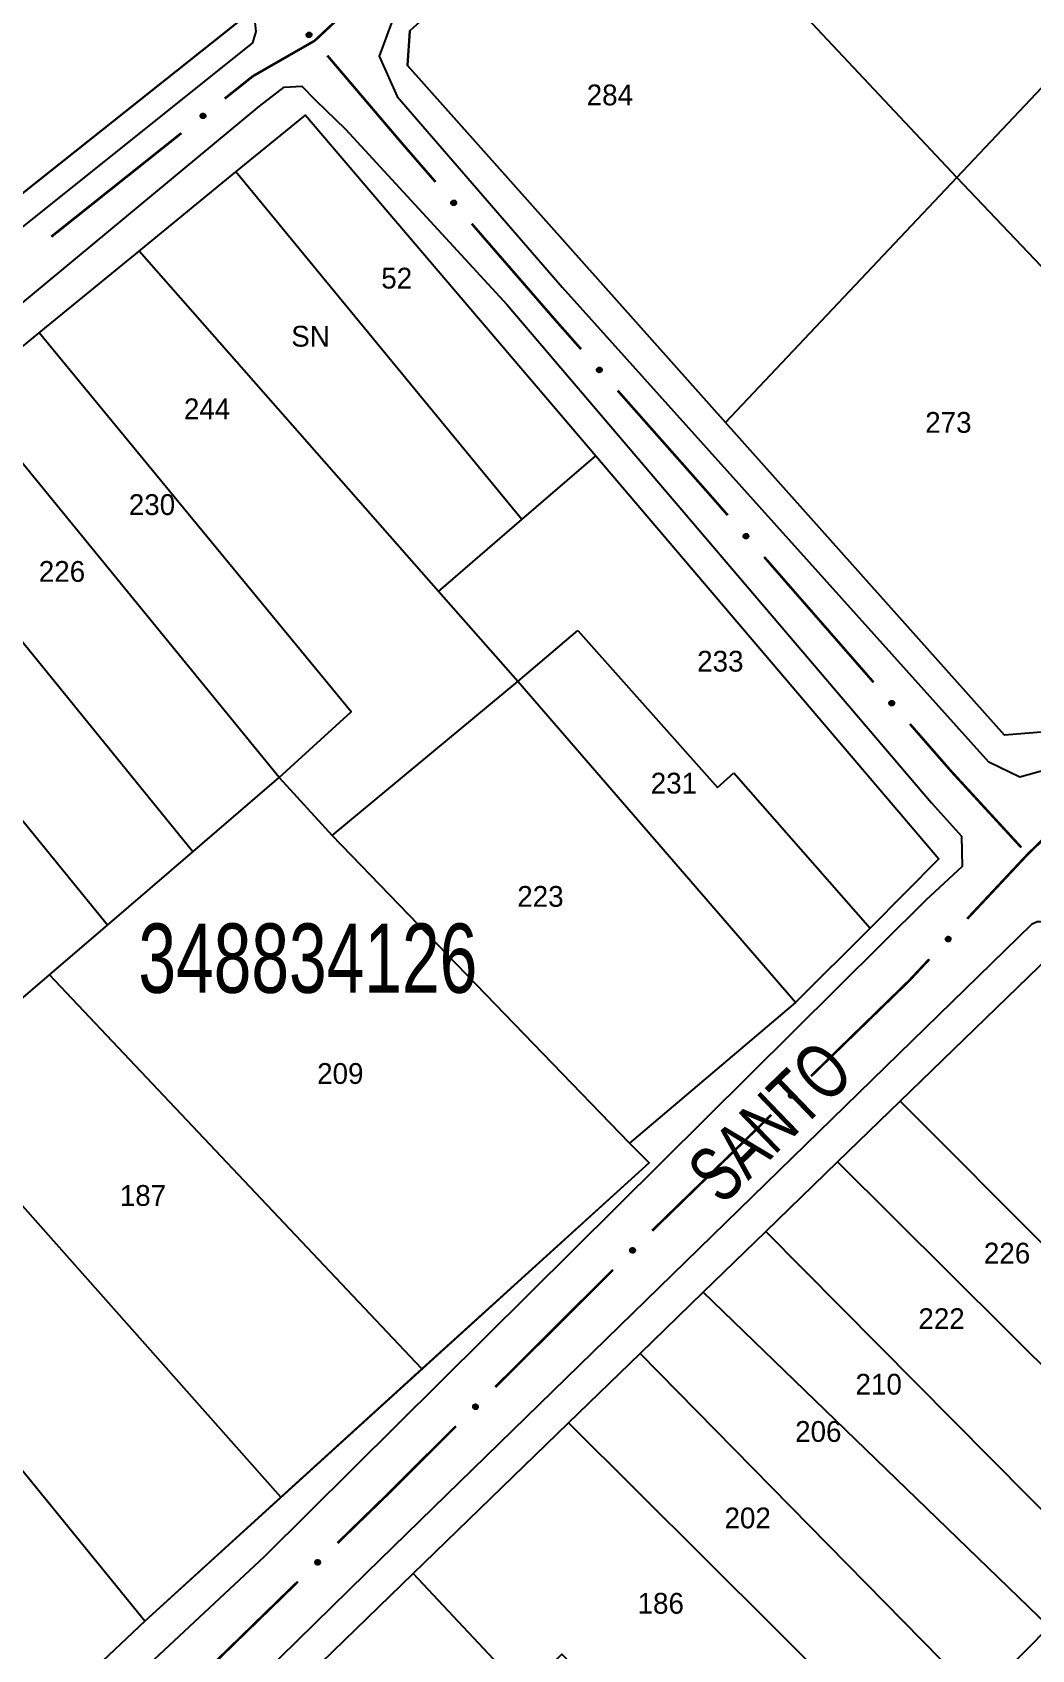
# Model space of a CAD drawing. Extents: x 199577 to 200882, y 4838726 to 4840156.
# Drawn here: x 200110.4 to 200182.5, y 4839641.4 to 4839758.1 of the extents above; entities that cross this region are included whole.
import ezdxf
from ezdxf.enums import TextEntityAlignment as Align

# ---------------------------------------------------------------- set-up
doc = ezdxf.new("R2010")
doc.units = 0
doc.header["$LTSCALE"] = 1.5
doc.header["$MEASUREMENT"] = 0
for name, color, linetype in [('CD_MALHA_LOTES', 7, 'CONTINUOUS'), ('CD_TXT_QUADRA', 2, 'CONTINUOUS'), ('RU-QUADRA', 210, 'CONTINUOUS'), ('SV-EIXO-RUA-PAV', 20, 'CONTINUOUS'), ('SV-RUA-PAVIM', 7, 'CONTINUOUS'), ('SV-TXT-RUA-PAV', 7, 'CONTINUOUS'), ('Th_NmrPorta', 1, 'CONTINUOUS')]:
    doc.layers.add(name, color=color, linetype=linetype)
doc.styles.add('ARIAL', font='ARIAL.SHX')

msp = doc.modelspace()

# ---------------------------------------------------------------- linework, layer by layer
at = {"layer": 'CD_MALHA_LOTES', "linetype": 'Continuous', "flags": 128}
for points in [[(200070.59, 4839768.97), (200101.62, 4839787.54), (200125.3, 4839758.87), (200096.21, 4839735.77)], [(200153.63, 4839772.6), (200137.64, 4839758.16), (200137.46, 4839755.65), (200160.43, 4839729.9)], [(200177.13, 4839747.57), (200153.63, 4839772.6)], [(200177.13, 4839747.57), (200183.3, 4839754.1)], [(200125.07, 4839747.98), (200130.09, 4839752.08)], [(200130.09, 4839752.08), (200151.05, 4839727.5)], [(200118.08, 4839742.26), (200125.07, 4839747.98)], [(200145.71, 4839722.9), (200125.07, 4839747.98)], [(200160.43, 4839729.9), (200177.13, 4839747.57)], [(200200.13, 4839723.41), (200177.13, 4839747.57)], [(200110.86, 4839736.36), (200118.08, 4839742.26)], [(200139.69, 4839717.7), (200118.08, 4839742.26)], [(200105.52, 4839731.99), (200110.86, 4839736.36)], [(200128.2, 4839704.28), (200133.4, 4839709.03), (200110.86, 4839736.36)], [(200128.2, 4839704.28), (200105.52, 4839731.99)], [(200200.13, 4839723.41), (200183.82, 4839707.61), (200180.56, 4839707.34), (200160.43, 4839729.9)], [(200145.71, 4839722.9), (200151.05, 4839727.5)], [(200151.05, 4839727.5), (200175.84, 4839698.42)], [(200121.96, 4839698.93), (200099.23, 4839726.85)], [(200139.69, 4839717.7), (200145.71, 4839722.9)], [(200115.8, 4839693.64), (200092.91, 4839721.69)], [(200145.42, 4839711.22), (200139.69, 4839717.7)], [(200145.42, 4839711.22), (200149.76, 4839714.9)], [(200149.76, 4839714.9), (200159.85, 4839703.56)], [(200132.03, 4839700.11), (200145.42, 4839711.22)], [(200165.49, 4839688.04), (200145.42, 4839711.22)], [(200121.96, 4839698.93), (200128.2, 4839704.28)], [(200128.2, 4839704.28), (200132.03, 4839700.11)], [(200159.85, 4839703.56), (200161.03, 4839704.62)], [(200161.03, 4839704.62), (200170.86, 4839693.42)], [(200153.5, 4839677.91), (200132.03, 4839700.11)], [(200115.8, 4839693.64), (200121.96, 4839698.93)], [(200175.84, 4839698.42), (200170.86, 4839693.42)], [(200111.62, 4839690.04), (200115.8, 4839693.64)], [(200170.86, 4839693.42), (200165.49, 4839688.04)], [(200173.03, 4839680.92), (200184.61, 4839692.15), (200195.47, 4839681.17)], [(200109.04, 4839687.83), (200111.62, 4839690.04)], [(200138.5, 4839661.61), (200111.62, 4839690.04)], [(200165.49, 4839688.04), (200153.5, 4839677.91)], [(200128.31, 4839652.36), (200102.11, 4839681.88)], [(200168.52, 4839676.55), (200173.03, 4839680.92)], [(200184.14, 4839669.83), (200173.03, 4839680.92)], [(200153.5, 4839677.91), (200154.9, 4839676.49)], [(200154.9, 4839676.49), (200138.5, 4839661.61)], [(200163.33, 4839671.52), (200168.52, 4839676.55)], [(200193.05, 4839652.2), (200168.52, 4839676.55)], [(200158.82, 4839667.15), (200163.33, 4839671.52)], [(200187.76, 4839646.9), (200163.33, 4839671.52)], [(200154.26, 4839662.73), (200158.82, 4839667.15)], [(200183.79, 4839643.01), (200158.82, 4839667.15)], [(200118.5, 4839643.42), (200102.82, 4839662.64)], [(200149.09, 4839657.72), (200154.26, 4839662.73)], [(200178.71, 4839637.85), (200154.26, 4839662.73)], [(200138.5, 4839661.61), (200128.31, 4839652.36)], [(200137.87, 4839646.84), (200149.09, 4839657.72)], [(200173.9, 4839633.04), (200149.09, 4839657.72)], [(200128.31, 4839652.36), (200118.5, 4839643.42)], [(200136.51, 4839623.2), (200126.3, 4839635.62), (200137.87, 4839646.84)], [(200164.97, 4839624.12), (200148.61, 4839641.02), (200145.87, 4839638.34), (200137.87, 4839646.84)], [(200118.5, 4839643.42), (200105.76, 4839631.4)], [(200178.71, 4839637.85), (200183.79, 4839643.01)]]:
    msp.add_lwpolyline(points, dxfattribs=at)
at = {"layer": 'RU-QUADRA', "linetype": 'Continuous', "flags": 128}
msp.add_lwpolyline([(200000, 4839718.35), (200016.29, 4839698.25), (200029.09, 4839682.46), (200041.25, 4839692.12), (200049.28, 4839698.49), (200058.94, 4839706.16), (200073.68, 4839717.88), (200084.34, 4839726.34), (200088.43, 4839729.59), (200091.94, 4839732.38), (200096.21, 4839735.77), (200125.3, 4839758.87), (200101.62, 4839787.54), (200070.59, 4839768.97), (200065.23, 4839765.76), (200057.41, 4839761.08), (200049.41, 4839756.29), (200040.39, 4839750.89), (200030.14, 4839744.76), (200019.82, 4839738.58), (200011.03, 4839733.32), (200002.78, 4839728.38), (200000, 4839726.72), (199995.43, 4839723.98)], close=True, dxfattribs=at)
for points in [[(200240.85, 4839762.5), (200231.77, 4839753.86), (200230.39, 4839755.31), (200218.94, 4839744.42), (200220.35, 4839743), (200209.64, 4839732.63), (200206.25, 4839729.34), (200200.13, 4839723.41), (200183.82, 4839707.61), (200180.56, 4839707.34), (200160.43, 4839729.9), (200137.46, 4839755.65), (200137.64, 4839758.16)], [(200105.52, 4839731.99), (200110.86, 4839736.36), (200118.08, 4839742.26), (200125.07, 4839747.98), (200130.09, 4839752.08), (200151.05, 4839727.5), (200175.84, 4839698.42), (200170.86, 4839693.42), (200165.49, 4839688.04), (200153.5, 4839677.91), (200154.9, 4839676.49), (200118.5, 4839643.41), (200105.76, 4839631.4)], [(200126.3, 4839635.62), (200137.87, 4839646.84), (200149.09, 4839657.72), (200154.26, 4839662.73), (200158.82, 4839667.15), (200163.33, 4839671.52), (200168.52, 4839676.55), (200173.03, 4839680.92), (200184.61, 4839692.15), (200195.47, 4839681.17), (200198.83, 4839677.78), (200202.19, 4839674.38), (200205.46, 4839671.07), (200208.67, 4839667.82), (200211.74, 4839664.72), (200215.08, 4839661.33), (200218.15, 4839658.23), (200221.46, 4839654.89), (200224.62, 4839651.69), (200231.16, 4839645.07), (200231.35, 4839641.84), (200224.54, 4839635.39)]]:
    msp.add_lwpolyline(points, dxfattribs=at)
at = {"layer": 'SV-EIXO-RUA-PAV', "const_width": 0.18}
for points in [[(200130.76, 4839757.45), (200133.867463, 4839760.354595)], [(200126.31, 4839754.9), (200130.11238, 4839757.078892)], [(200130.11238, 4839757.078892), (200130.76, 4839757.45)], [(200137, 4839750.12), (200131.674195, 4839756.376114)], [(200124.261676, 4839753.270258), (200125.826732, 4839754.515489)], [(200125.826732, 4839754.515489), (200126.31, 4839754.9)], [(200111.741233, 4839743.308405), (200121.131565, 4839750.779795)], [(200137.513935, 4839749.527988), (200137, 4839750.12)], [(200139.480599, 4839747.262545), (200137.513935, 4839749.527988)], [(200148.19, 4839737.23), (200142.102819, 4839744.241954)], [(200148.663563, 4839736.695034), (200148.19, 4839737.23)], [(200149.989219, 4839735.19749), (200148.663563, 4839736.695034)], [(200159.45, 4839724.51), (200152.64053, 4839732.202403)], [(200159.928026, 4839723.962738), (200159.45, 4839724.51)], [(200160.585886, 4839723.209598), (200159.928026, 4839723.962738)], [(200171.111636, 4839711.159345), (200163.217323, 4839720.197034)], [(200176.78, 4839704.67), (200173.743073, 4839708.146782)], [(200177.039848, 4839704.387784), (200176.78, 4839704.67)], [(200181.781313, 4839699.238171), (200177.039848, 4839704.387784)], [(200182.24, 4839698.74), (200186.268579, 4839702.660574)], [(200177.875214, 4839694.088663), (200181.980942, 4839698.463934)], [(200181.980942, 4839698.463934), (200182.24, 4839698.74)], [(200173.71, 4839689.65), (200175.138062, 4839691.171815)], [(200166.602817, 4839682.739365), (200173.055375, 4839689.013478)], [(200173.055375, 4839689.013478), (200173.71, 4839689.65)], [(200155.63, 4839672.07), (200163.735013, 4839679.95087)], [(200155.137198, 4839671.579697), (200155.63, 4839672.07)], [(200143.794768, 4839660.294784), (200152.301591, 4839668.758469)], [(200135.91, 4839652.45), (200140.95916, 4839657.473556)], [(200132.412071, 4839649.050821), (200135.2807, 4839651.838466)], [(200135.2807, 4839651.838466), (200135.91, 4839652.45)], [(200120.937555, 4839637.90024), (200129.543442, 4839646.263176)]]:
    msp.add_lwpolyline(points, dxfattribs=at)
at = {"layer": 'SV-EIXO-RUA-PAV'}
for points in [[(200130.372629, 4839757.696947), (200130.323723, 4839757.697434), (200130.28179, 4839757.707852), (200130.249317, 4839757.726608), (200130.224943, 4839757.750665), (200130.20278, 4839757.778084), (200130.186533, 4839757.810659), (200130.17651, 4839757.850807), (200130.176654, 4839757.89987), (200130.19015, 4839757.942125), (200130.206835, 4839757.974945), (200130.230456, 4839758.001805), (200130.257453, 4839758.022889), (200130.291848, 4839758.038646), (200130.332634, 4839758.048406), (200130.381965, 4839758.047068), (200130.423004, 4839758.036572), (200130.453938, 4839758.017606), (200130.48079, 4839757.993687), (200130.503082, 4839757.965423), (200130.518846, 4839757.933355), (200130.528599, 4839757.892273), (200130.526633, 4839757.8436), (200130.516631, 4839757.802549), (200130.498104, 4839757.771358), (200130.473961, 4839757.745451), (200130.44673, 4839757.722887), (200130.414665, 4839757.705192), (200130.372629, 4839757.696947)], [(200122.515649, 4839752.021709), (200122.52049, 4839752.070378), (200122.534603, 4839752.111216), (200122.556177, 4839752.141889), (200122.582309, 4839752.164022), (200122.611594, 4839752.183655), (200122.645487, 4839752.196935), (200122.686368, 4839752.203342), (200122.735223, 4839752.198828), (200122.776108, 4839752.181622), (200122.807311, 4839752.162079), (200122.83196, 4839752.136159), (200122.850555, 4839752.107391), (200122.863185, 4839752.071729), (200122.869274, 4839752.030236), (200122.863546, 4839751.98122), (200122.849436, 4839751.941279), (200122.827789, 4839751.912158), (200122.801574, 4839751.887543), (200122.771436, 4839751.867858), (200122.738091, 4839751.855014), (200122.696303, 4839751.848959), (200122.648, 4839751.855253), (200122.608002, 4839751.868872), (200122.578585, 4839751.890104), (200122.554933, 4839751.916459), (200122.534884, 4839751.945592), (200122.520116, 4839751.979106), (200122.515649, 4839752.021709)], [(200140.802772, 4839745.571586), (200140.753941, 4839745.574338), (200140.712537, 4839745.58669), (200140.680968, 4839745.60693), (200140.657735, 4839745.632091), (200140.636866, 4839745.660508), (200140.622147, 4839745.693801), (200140.613996, 4839745.734371), (200140.616413, 4839745.783374), (200140.631853, 4839745.824958), (200140.650041, 4839745.856969), (200140.674882, 4839745.882705), (200140.702828, 4839745.902516), (200140.737916, 4839745.916662), (200140.77911, 4839745.924521), (200140.828326, 4839745.920898), (200140.868835, 4839745.908511), (200140.898856, 4839745.888131), (200140.924571, 4839745.862994), (200140.945529, 4839745.833726), (200140.959789, 4839745.800962), (200140.967628, 4839745.759472), (200140.963408, 4839745.710943), (200140.951515, 4839745.670399), (200140.931562, 4839745.6401), (200140.906244, 4839745.615341), (200140.877996, 4839745.594063), (200140.845146, 4839745.577873), (200140.802772, 4839745.571586)], [(200151.327685, 4839733.519398), (200151.278829, 4839733.521678), (200151.237307, 4839733.533628), (200151.205544, 4839733.553563), (200151.182069, 4839733.578498), (200151.160926, 4839733.606712), (200151.145886, 4839733.63986), (200151.137342, 4839733.680349), (200151.139286, 4839733.729374), (200151.154323, 4839733.771105), (200151.172201, 4839733.803291), (200151.196792, 4839733.829266), (200151.224544, 4839733.849346), (200151.259494, 4839733.863831), (200151.30061, 4839733.872088), (200151.349859, 4839733.868941), (200151.390486, 4839733.856946), (200151.420702, 4839733.836858), (200151.44666, 4839733.81197), (200151.467899, 4839733.782907), (200151.482476, 4839733.750283), (200151.490715, 4839733.70887), (200151.486965, 4839733.660303), (200151.475464, 4839733.619646), (200151.455805, 4839733.589155), (200151.430728, 4839733.564152), (200151.402688, 4839733.542602), (200151.369995, 4839733.526095), (200151.327685, 4839733.519398)], [(200161.91322, 4839721.522687), (200161.864381, 4839721.52529), (200161.822939, 4839721.537515), (200161.791308, 4839721.557659), (200161.767999, 4839721.582748), (200161.747043, 4839721.611102), (200161.732222, 4839721.644349), (200161.723947, 4839721.684894), (200161.726214, 4839721.733905), (200161.741527, 4839721.775535), (200161.759618, 4839721.807602), (200161.78438, 4839721.833414), (200161.812265, 4839721.85331), (200161.84731, 4839721.867563), (200161.888479, 4839721.875548), (200161.937706, 4839721.872075), (200161.978253, 4839721.859812), (200162.008336, 4839721.839524), (200162.034128, 4839721.814466), (200162.055175, 4839721.785263), (200162.069535, 4839721.752542), (200162.077501, 4839721.711076), (200162.073429, 4839721.662535), (200162.06166, 4839721.621954), (200162.041799, 4839721.591595), (200162.016557, 4839721.566758), (200161.988375, 4839721.545394), (200161.955574, 4839721.529104), (200161.91322, 4839721.522687)], [(200172.43897, 4839709.472434), (200172.390131, 4839709.475038), (200172.348688, 4839709.487262), (200172.317058, 4839709.507407), (200172.293749, 4839709.532496), (200172.272793, 4839709.560849), (200172.257972, 4839709.594097), (200172.249697, 4839709.634641), (200172.251964, 4839709.683652), (200172.267277, 4839709.725283), (200172.285368, 4839709.757349), (200172.31013, 4839709.783161), (200172.338015, 4839709.803057), (200172.373059, 4839709.81731), (200172.414229, 4839709.825295), (200172.463456, 4839709.821822), (200172.504003, 4839709.809559), (200172.534086, 4839709.789271), (200172.559878, 4839709.764213), (200172.580925, 4839709.73501), (200172.595285, 4839709.70229), (200172.603251, 4839709.660823), (200172.599179, 4839709.612282), (200172.58741, 4839709.571702), (200172.567549, 4839709.541342), (200172.542307, 4839709.516505), (200172.514125, 4839709.495141), (200172.481324, 4839709.478851), (200172.43897, 4839709.472434)], [(200176.328047, 4839692.600792), (200176.325801, 4839692.649649), (200176.333861, 4839692.692098), (200176.350774, 4839692.725568), (200176.373432, 4839692.751248), (200176.39957, 4839692.774908), (200176.431187, 4839692.792949), (200176.470712, 4839692.805199), (200176.519707, 4839692.807796), (200176.562649, 4839692.796681), (200176.59635, 4839692.781856), (200176.624487, 4839692.759772), (200176.647047, 4839692.733994), (200176.6647, 4839692.700533), (200176.676724, 4839692.660356), (200176.678143, 4839692.611028), (200176.669955, 4839692.569466), (200176.652746, 4839692.537522), (200176.630365, 4839692.509375), (200176.60339, 4839692.485539), (200176.572253, 4839692.468009), (200176.531779, 4839692.455976), (200176.483073, 4839692.455221), (200176.441527, 4839692.462913), (200176.40935, 4839692.479669), (200176.382135, 4839692.502327), (200176.358085, 4839692.528256), (200176.338627, 4839692.559282), (200176.328047, 4839692.600792)], [(200164.989163, 4839681.323877), (200164.989156, 4839681.372785), (200164.999151, 4839681.414821), (200165.017578, 4839681.447482), (200165.041388, 4839681.472097), (200165.068582, 4839681.494537), (200165.100991, 4839681.511111), (200165.141036, 4839681.521539), (200165.190098, 4839681.521891), (200165.232487, 4839681.508822), (200165.265473, 4839681.492469), (200165.29257, 4839681.46912), (200165.313926, 4839681.442337), (200165.330029, 4839681.408103), (200165.340201, 4839681.367418), (200165.339361, 4839681.318076), (200165.329279, 4839681.276932), (200165.310626, 4839681.245809), (200165.28698, 4839681.218716), (200165.258942, 4839681.19614), (200165.227035, 4839681.180054), (200165.186053, 4839681.169887), (200165.137364, 4839681.171361), (200165.096213, 4839681.180948), (200165.064836, 4839681.199159), (200165.038688, 4839681.223039), (200165.01585, 4839681.250041), (200164.997832, 4839681.281926), (200164.989163, 4839681.323877)], [(200153.539898, 4839670.145781), (200153.53933, 4839670.194686), (200153.548841, 4839670.236833), (200153.566893, 4839670.269703), (200153.590418, 4839670.29459), (200153.617353, 4839670.31734), (200153.649569, 4839670.334286), (200153.689492, 4839670.345173), (200153.738547, 4839670.346087), (200153.781083, 4839670.333506), (200153.814255, 4839670.317533), (200153.841618, 4839670.294496), (200153.86328, 4839670.26796), (200153.879775, 4839670.233913), (200153.890413, 4839670.193348), (200153.890139, 4839670.143999), (200153.880531, 4839670.102743), (200153.862236, 4839670.071408), (200153.838902, 4839670.044045), (200153.811126, 4839670.021149), (200153.779405, 4839670.004697), (200153.738543, 4839669.99406), (200153.689839, 4839669.994976), (200153.648581, 4839670.00409), (200153.616998, 4839670.021939), (200153.590577, 4839670.045518), (200153.56743, 4839670.072256), (200153.549048, 4839670.103932), (200153.539898, 4839670.145781)], [(200142.197468, 4839658.860867), (200142.196899, 4839658.909772), (200142.206411, 4839658.95192), (200142.224462, 4839658.98479), (200142.247987, 4839659.009677), (200142.274922, 4839659.032427), (200142.307139, 4839659.049372), (200142.347061, 4839659.060259), (200142.396116, 4839659.061174), (200142.438652, 4839659.048593), (200142.471824, 4839659.03262), (200142.499187, 4839659.009583), (200142.520849, 4839658.983047), (200142.537345, 4839658.949), (200142.547982, 4839658.908434), (200142.547708, 4839658.859086), (200142.5381, 4839658.817829), (200142.519805, 4839658.786494), (200142.496472, 4839658.759132), (200142.468695, 4839658.736236), (200142.436975, 4839658.719784), (200142.396112, 4839658.709147), (200142.347409, 4839658.710063), (200142.306151, 4839658.719176), (200142.274567, 4839658.737026), (200142.248146, 4839658.760605), (200142.225, 4839658.787343), (200142.206617, 4839658.819018), (200142.197468, 4839658.860867)], [(200130.797999, 4839647.635811), (200130.798006, 4839647.684719), (200130.808013, 4839647.726752), (200130.82645, 4839647.759407), (200130.850267, 4839647.784016), (200130.877468, 4839647.806447), (200130.909882, 4839647.823012), (200130.94993, 4839647.833428), (200130.998992, 4839647.833765), (200131.041377, 4839647.820683), (200131.074359, 4839647.804321), (200131.101449, 4839647.780964), (200131.122797, 4839647.754174), (200131.13889, 4839647.719936), (200131.149049, 4839647.679248), (200131.148194, 4839647.629906), (200131.138101, 4839647.588765), (200131.119438, 4839647.557648), (200131.095784, 4839647.530562), (200131.06774, 4839647.507994), (200131.035828, 4839647.491917), (200130.994843, 4839647.481762), (200130.946154, 4839647.483251), (200130.905006, 4839647.49285), (200130.873635, 4839647.51107), (200130.847493, 4839647.534958), (200130.824663, 4839647.561967), (200130.806655, 4839647.593857), (200130.797999, 4839647.635811)]]:
    msp.add_lwpolyline(points, close=True, dxfattribs=at)
for points in [[(200130.372629, 4839757.696947), (200130.17651, 4839757.850807)], [(200130.414665, 4839757.705192), (200130.176654, 4839757.89987)], [(200130.394369, 4839757.702919), (200130.180375, 4839757.874085)], [(200130.427537, 4839757.717561), (200130.186245, 4839757.917375)], [(200130.323723, 4839757.697434), (200130.186533, 4839757.810659)], [(200130.346, 4839757.698295), (200130.186928, 4839757.82567)], [(200130.44673, 4839757.722887), (200130.19015, 4839757.942125)], [(200130.45694, 4839757.736155), (200130.200633, 4839757.953703)], [(200130.299793, 4839757.70327), (200130.201478, 4839757.788643)], [(200130.28179, 4839757.707852), (200130.20278, 4839757.778084)], [(200130.473961, 4839757.745451), (200130.206835, 4839757.974945)], [(200130.484553, 4839757.760583), (200130.22175, 4839757.988904)], [(200130.498104, 4839757.771358), (200130.230456, 4839758.001805)], [(200130.505531, 4839757.789996), (200130.2464, 4839758.010508)], [(200130.516631, 4839757.802549), (200130.257453, 4839758.022889)], [(200130.52086, 4839757.825337), (200130.278673, 4839758.028067)], [(200130.526633, 4839757.8436), (200130.291848, 4839758.038646)], [(200130.523859, 4839757.869661), (200130.314711, 4839758.041675)], [(200130.528599, 4839757.892273), (200130.332634, 4839758.048406)], [(200130.518201, 4839757.915159), (200130.362987, 4839758.042441)], [(200130.518846, 4839757.933355), (200130.381965, 4839758.047068)], [(200130.50751, 4839757.952093), (200130.407265, 4839758.037513)], [(200130.503082, 4839757.965423), (200130.423004, 4839758.036572)], [(200122.515649, 4839752.021709), (200122.686368, 4839752.203342)], [(200122.519363, 4839752.048112), (200122.660403, 4839752.195204)], [(200122.51966, 4839751.999524), (200122.709209, 4839752.197419)], [(200122.520116, 4839751.979106), (200122.735223, 4839752.198828)], [(200122.52049, 4839752.070378), (200122.645487, 4839752.196935)], [(200122.528435, 4839752.093692), (200122.622227, 4839752.184012)], [(200122.531289, 4839751.965183), (200122.751804, 4839752.187716)], [(200122.534603, 4839752.111216), (200122.611594, 4839752.183655)], [(200122.534884, 4839751.945592), (200122.776108, 4839752.181622)], [(200122.54719, 4839751.934241), (200122.786706, 4839752.170149)], [(200122.554933, 4839751.916459), (200122.807311, 4839752.162079)], [(200122.569061, 4839751.904561), (200122.819886, 4839752.14598)], [(200122.578585, 4839751.890104), (200122.83196, 4839752.136159)], [(200122.596488, 4839751.881047), (200122.839208, 4839752.119503)], [(200122.608002, 4839751.868872), (200122.850555, 4839752.107391)], [(200122.630323, 4839751.86263), (200122.853823, 4839752.085794)], [(200122.648, 4839751.855253), (200122.863185, 4839752.071729)], [(200122.674204, 4839751.855694), (200122.864166, 4839752.048687)], [(200122.696303, 4839751.848959), (200122.869274, 4839752.030236)], [(200122.720025, 4839751.857277), (200122.860628, 4839752.000535)], [(200122.738091, 4839751.855014), (200122.863546, 4839751.98122)], [(200122.757764, 4839751.864635), (200122.851775, 4839751.956872)], [(200122.771436, 4839751.867858), (200122.849436, 4839751.941279)], [(200140.802772, 4839745.571586), (200140.613996, 4839745.734371)], [(200140.845146, 4839745.577873), (200140.616413, 4839745.783374)], [(200140.824766, 4839745.576543), (200140.618935, 4839745.757444)], [(200140.753941, 4839745.574338), (200140.622147, 4839745.693801)], [(200140.776235, 4839745.574166), (200140.623238, 4839745.708777)], [(200140.858577, 4839745.589633), (200140.626805, 4839745.800415)], [(200140.877996, 4839745.594063), (200140.631853, 4839745.824958)], [(200140.730308, 4839745.581277), (200140.636055, 4839745.671116)], [(200140.712537, 4839745.58669), (200140.636866, 4839745.660508)], [(200140.88881, 4839745.606844), (200140.642862, 4839745.836038)], [(200140.906244, 4839745.615341), (200140.650041, 4839745.856969)], [(200140.917526, 4839745.629965), (200140.665588, 4839745.870222)], [(200140.931562, 4839745.6401), (200140.674882, 4839745.882705)], [(200140.939844, 4839745.658375), (200140.691212, 4839745.89066)], [(200140.951515, 4839745.670399), (200140.702828, 4839745.902516)], [(200140.956795, 4839745.692967), (200140.724265, 4839745.906705)], [(200140.963408, 4839745.710943), (200140.737916, 4839745.916662)], [(200140.961845, 4839745.737104), (200140.760895, 4839745.918628)], [(200140.967628, 4839745.759472), (200140.77911, 4839745.924521)], [(200140.958302, 4839745.782816), (200140.809155, 4839745.917155)], [(200140.959789, 4839745.800962), (200140.828326, 4839745.920898)], [(200140.949334, 4839745.820205), (200140.853156, 4839745.91018)], [(200140.945529, 4839745.833726), (200140.868835, 4839745.908511)], [(200151.327685, 4839733.519398), (200151.137342, 4839733.680349)], [(200151.369995, 4839733.526095), (200151.139286, 4839733.729374)], [(200151.349629, 4839733.524568), (200151.142059, 4839733.70347)], [(200151.278829, 4839733.521678), (200151.145886, 4839733.63986)], [(200151.301123, 4839733.521722), (200151.146831, 4839733.654847)], [(200151.383312, 4839733.537984), (200151.149513, 4839733.746515)], [(200151.402688, 4839733.542602), (200151.154323, 4839733.771105)], [(200151.25513, 4839733.528388), (200151.160013, 4839733.617311)], [(200151.237307, 4839733.533628), (200151.160926, 4839733.606712)], [(200151.413377, 4839733.555486), (200151.165224, 4839733.782291)], [(200151.430728, 4839733.564152), (200151.172201, 4839733.803291)], [(200151.441868, 4839733.578885), (200151.187618, 4839733.816694)], [(200151.455805, 4839733.589155), (200151.196792, 4839733.829266)], [(200151.46391, 4839733.607509), (200151.213044, 4839733.837379)], [(200151.475464, 4839733.619646), (200151.224544, 4839733.849346)], [(200151.480526, 4839733.642263), (200151.24594, 4839733.853742)], [(200151.486965, 4839733.660303), (200151.259494, 4839733.863831)], [(200151.48515, 4839733.686448), (200151.282453, 4839733.866019)], [(200151.490715, 4839733.70887), (200151.30061, 4839733.872088)], [(200151.481164, 4839733.732123), (200151.330724, 4839733.865013)], [(200151.482476, 4839733.750283), (200151.349859, 4839733.868941)], [(200151.471835, 4839733.769423), (200151.374791, 4839733.858464)], [(200151.467899, 4839733.782907), (200151.390486, 4839733.856946)], [(200161.91322, 4839721.522687), (200161.723947, 4839721.684894)], [(200161.955574, 4839721.529104), (200161.726214, 4839721.733905)], [(200161.935198, 4839721.527712), (200161.728816, 4839721.707983)], [(200161.864381, 4839721.52529), (200161.732222, 4839721.644349)], [(200161.886675, 4839721.525186), (200161.733267, 4839721.659329)], [(200161.968969, 4839721.540904), (200161.736555, 4839721.750978)], [(200161.988375, 4839721.545394), (200161.741527, 4839721.775535)], [(200161.840727, 4839721.532157), (200161.746199, 4839721.621707)], [(200161.822939, 4839721.537515), (200161.747043, 4839721.611102)], [(200161.999149, 4839721.558207), (200161.752502, 4839721.786649)], [(200162.016557, 4839721.566758), (200161.759618, 4839721.807602)], [(200162.027794, 4839721.581417), (200161.775124, 4839721.820903)], [(200162.041799, 4839721.591595), (200161.78438, 4839721.833414)], [(200162.050026, 4839721.609894), (200161.800685, 4839721.841419)], [(200162.06166, 4839721.621954), (200161.812265, 4839721.85331)], [(200162.066871, 4839721.644538), (200161.833689, 4839721.857565)], [(200162.073429, 4839721.662535), (200161.84731, 4839721.867563)], [(200162.071787, 4839721.688691), (200161.870283, 4839721.869599)], [(200162.077501, 4839721.711076), (200161.888479, 4839721.875548)], [(200162.068103, 4839721.734391), (200161.918546, 4839721.868274)], [(200162.069535, 4839721.752542), (200161.937706, 4839721.872075)], [(200162.059021, 4839721.771753), (200161.962569, 4839721.861433)], [(200162.055175, 4839721.785263), (200161.978253, 4839721.859812)], [(200172.575776, 4839709.559642), (200172.326435, 4839709.791166)], [(200172.58741, 4839709.571702), (200172.338015, 4839709.803057)], [(200172.592621, 4839709.594285), (200172.359439, 4839709.807312)], [(200172.599179, 4839709.612282), (200172.373059, 4839709.81731)], [(200172.597537, 4839709.638438), (200172.396032, 4839709.819347)], [(200172.603251, 4839709.660823), (200172.414229, 4839709.825295)], [(200172.593853, 4839709.684139), (200172.444296, 4839709.818022)], [(200172.595285, 4839709.70229), (200172.463456, 4839709.821822)], [(200172.584771, 4839709.7215), (200172.488319, 4839709.811181)], [(200172.580925, 4839709.73501), (200172.504003, 4839709.809559)], [(200172.43897, 4839709.472434), (200172.249697, 4839709.634641)], [(200172.481324, 4839709.478851), (200172.251964, 4839709.683652)], [(200172.460948, 4839709.477459), (200172.254566, 4839709.65773)], [(200172.390131, 4839709.475038), (200172.257972, 4839709.594097)], [(200172.412425, 4839709.474933), (200172.259017, 4839709.609076)], [(200172.494719, 4839709.490651), (200172.262304, 4839709.700725)], [(200172.514125, 4839709.495141), (200172.267277, 4839709.725283)], [(200172.366476, 4839709.481904), (200172.271949, 4839709.571455)], [(200172.348688, 4839709.487262), (200172.272793, 4839709.560849)], [(200172.524899, 4839709.507955), (200172.278252, 4839709.736396)], [(200172.542307, 4839709.516505), (200172.285368, 4839709.757349)], [(200172.553544, 4839709.531164), (200172.300873, 4839709.77065)], [(200172.567549, 4839709.541342), (200172.31013, 4839709.783161)], [(200176.325801, 4839692.649649), (200176.431187, 4839692.792949)], [(200176.327905, 4839692.627455), (200176.446196, 4839692.793393)], [(200176.328047, 4839692.600792), (200176.470712, 4839692.805199)], [(200176.330291, 4839692.673867), (200176.41004, 4839692.776798)], [(200176.333861, 4839692.692098), (200176.39957, 4839692.774908)], [(200176.335224, 4839692.57942), (200176.49417, 4839692.802641)], [(200176.338627, 4839692.559282), (200176.519707, 4839692.807796)], [(200176.351696, 4839692.547121), (200176.53772, 4839692.799198)], [(200176.358085, 4839692.528256), (200176.562649, 4839692.796681)], [(200176.371903, 4839692.518803), (200176.574795, 4839692.786861)], [(200176.382135, 4839692.502327), (200176.59635, 4839692.781856)], [(200176.397835, 4839692.492597), (200176.611121, 4839692.767743)], [(200176.40935, 4839692.479669), (200176.624487, 4839692.759772)], [(200176.428374, 4839692.473296), (200176.634068, 4839692.744339)], [(200176.441527, 4839692.462913), (200176.647047, 4839692.733994)], [(200176.464516, 4839692.459964), (200176.653402, 4839692.713097)], [(200176.483073, 4839692.455221), (200176.6647, 4839692.700533)], [(200176.508938, 4839692.459445), (200176.669002, 4839692.677875)], [(200176.531779, 4839692.455976), (200176.676724, 4839692.660356)], [(200176.55405, 4839692.467636), (200176.672463, 4839692.629717)], [(200176.572253, 4839692.468009), (200176.678143, 4839692.611028)], [(200176.590328, 4839692.480374), (200176.670016, 4839692.585233)], [(200176.60339, 4839692.485539), (200176.669955, 4839692.569466)], [(200164.989156, 4839681.372785), (200165.100991, 4839681.511111)], [(200164.989163, 4839681.323877), (200165.141036, 4839681.521539)], [(200164.990242, 4839681.350518), (200165.116005, 4839681.510867)], [(200164.99475, 4839681.396773), (200165.079127, 4839681.495945)], [(200164.995354, 4839681.302198), (200165.164352, 4839681.517909)], [(200164.997832, 4839681.281926), (200165.190098, 4839681.521891)], [(200164.999151, 4839681.414821), (200165.068582, 4839681.494537)], [(200165.010331, 4839681.26918), (200165.207698, 4839681.512477)], [(200165.01585, 4839681.250041), (200165.232487, 4839681.508822)], [(200165.02922, 4839681.239966), (200165.24417, 4839681.498456)], [(200165.038688, 4839681.223039), (200165.265473, 4839681.492469)], [(200165.053925, 4839681.212601), (200165.279583, 4839681.477695)], [(200165.064836, 4839681.199159), (200165.29257, 4839681.46912)], [(200165.083549, 4839681.191921), (200165.301434, 4839681.453265)], [(200165.096213, 4839681.180948), (200165.313926, 4839681.442337)], [(200165.119043, 4839681.176949), (200165.319318, 4839681.42117)], [(200165.137364, 4839681.171361), (200165.330029, 4839681.408103)], [(200165.163395, 4839681.174398), (200165.333289, 4839681.385271)], [(200165.186053, 4839681.169887), (200165.340201, 4839681.367418)], [(200165.208834, 4839681.180515), (200165.334543, 4839681.337006)], [(200165.227035, 4839681.180054), (200165.339361, 4839681.318076)], [(200165.245657, 4839681.191578), (200165.330061, 4839681.29268)], [(200165.258942, 4839681.19614), (200165.329279, 4839681.276932)], [(200153.53933, 4839670.194686), (200153.649569, 4839670.334286)], [(200153.539898, 4839670.145781), (200153.689492, 4839670.345173)], [(200153.540671, 4839670.172432), (200153.664585, 4839670.334215)], [(200153.544648, 4839670.218735), (200153.627881, 4839670.31887)], [(200153.546338, 4839670.124174), (200153.712848, 4839670.341811)], [(200153.548841, 4839670.236833), (200153.617353, 4839670.31734)], [(200153.549048, 4839670.103932), (200153.738547, 4839670.346087)], [(200153.561692, 4839670.09133), (200153.756254, 4839670.336876)], [(200153.56743, 4839670.072256), (200153.781083, 4839670.333506)], [(200153.580916, 4839670.062335), (200153.792885, 4839670.323275)], [(200153.590577, 4839670.045518), (200153.814255, 4839670.317533)], [(200153.605933, 4839670.035255), (200153.828533, 4839670.302922)], [(200153.616998, 4839670.021939), (200153.841618, 4839670.294496)], [(200153.635792, 4839670.014917), (200153.850663, 4839670.278744)], [(200153.648581, 4839670.00409), (200153.86328, 4839670.26796)], [(200153.671455, 4839670.000353), (200153.868915, 4839670.246857)], [(200153.689839, 4839669.994976), (200153.879775, 4839670.233913)], [(200153.715834, 4839669.998311), (200153.883297, 4839670.211121)], [(200153.738543, 4839669.99406), (200153.890413, 4839670.193348)], [(200153.7612, 4839670.00495), (200153.885104, 4839670.162873)], [(200153.779405, 4839670.004697), (200153.890139, 4839670.143999)], [(200153.797894, 4839670.016435), (200153.881132, 4839670.118499)], [(200153.811126, 4839670.021149), (200153.880531, 4839670.102743)], [(200142.196899, 4839658.909772), (200142.307139, 4839659.049372)], [(200142.197468, 4839658.860867), (200142.347061, 4839659.060259)], [(200142.19824, 4839658.887519), (200142.322155, 4839659.049301)], [(200142.202218, 4839658.933822), (200142.285451, 4839659.033957)], [(200142.203907, 4839658.839261), (200142.370417, 4839659.056898)], [(200142.206411, 4839658.95192), (200142.274922, 4839659.032427)], [(200142.206617, 4839658.819018), (200142.396116, 4839659.061174)], [(200142.219261, 4839658.806417), (200142.413824, 4839659.051963)], [(200142.225, 4839658.787343), (200142.438652, 4839659.048593)], [(200142.238485, 4839658.777422), (200142.450454, 4839659.038362)], [(200142.248146, 4839658.760605), (200142.471824, 4839659.03262)], [(200142.263503, 4839658.750342), (200142.486102, 4839659.018009)], [(200142.274567, 4839658.737026), (200142.499187, 4839659.009583)], [(200142.293362, 4839658.730004), (200142.508233, 4839658.993831)], [(200142.306151, 4839658.719176), (200142.520849, 4839658.983047)], [(200142.329025, 4839658.71544), (200142.526484, 4839658.961944)], [(200142.347409, 4839658.710063), (200142.537345, 4839658.949)], [(200142.373403, 4839658.713398), (200142.540866, 4839658.926207)], [(200142.396112, 4839658.709147), (200142.547982, 4839658.908434)], [(200142.418769, 4839658.720036), (200142.542673, 4839658.877959)], [(200142.436975, 4839658.719784), (200142.547708, 4839658.859086)], [(200142.455463, 4839658.731521), (200142.538701, 4839658.833586)], [(200142.468695, 4839658.736236), (200142.5381, 4839658.817829)], [(200130.797999, 4839647.635811), (200130.94993, 4839647.833428)], [(200130.798006, 4839647.684719), (200130.909882, 4839647.823012)], [(200130.799085, 4839647.662451), (200130.924896, 4839647.822764)], [(200130.803607, 4839647.708705), (200130.888014, 4839647.807852)], [(200130.804183, 4839647.61413), (200130.973244, 4839647.829791)], [(200130.806655, 4839647.593857), (200130.998992, 4839647.833765)], [(200130.808013, 4839647.726752), (200130.877468, 4839647.806447)], [(200130.81915, 4839647.581107), (200131.01659, 4839647.824346)], [(200130.824663, 4839647.561967), (200131.041377, 4839647.820683)], [(200130.838031, 4839647.551888), (200131.053057, 4839647.810314)], [(200130.847493, 4839647.534958), (200131.074359, 4839647.804321)], [(200130.862728, 4839647.524516), (200131.088464, 4839647.789543)], [(200130.873635, 4839647.51107), (200131.101449, 4839647.780964)], [(200130.892345, 4839647.503827), (200131.110308, 4839647.765106)], [(200130.905006, 4839647.49285), (200131.122797, 4839647.754174)], [(200130.927834, 4839647.488845), (200131.128182, 4839647.733006)], [(200130.946154, 4839647.483251), (200131.13889, 4839647.719936)], [(200130.972186, 4839647.48628), (200131.142143, 4839647.697103)], [(200130.994843, 4839647.481762), (200131.149049, 4839647.679248)], [(200131.017627, 4839647.492384), (200131.143382, 4839647.648837)], [(200131.035828, 4839647.491917), (200131.148194, 4839647.629906)], [(200131.054453, 4839647.503436), (200131.138887, 4839647.604513)], [(200131.06774, 4839647.507994), (200131.138101, 4839647.588765)]]:
    msp.add_lwpolyline(points, dxfattribs=at)
at = {"layer": 'SV-RUA-PAVIM', "linetype": 'Continuous'}
for points in [[(200148.63, 4839739.66, 8.8), (200179.41, 4839705.42, 9.58), (200179.43, 4839705.41, 9.58), (200181.67, 4839704.33, 9.58), (200183.75, 4839704.92, 9.59), (200214.5, 4839733.34, 10.8), (200233.49, 4839751.66, 10.35), (200268.07, 4839785.7, 9.54), (200268.86, 4839787.02, 9.54), (200268.43, 4839789.25, 9.54), (200247.13, 4839824.9, 7.41), (200239.92, 4839836.95, 7.41), (200232.82, 4839838.77, 7.41), (200226.66, 4839834.32, 7.41), (200206.18, 4839819, 7.39), (200165.55, 4839786.03, 7.39), (200144.72, 4839767.72, 7.55), (200136.55, 4839759.39, 7.54), (200135.42, 4839756.33, 7.54), (200136.71, 4839753.43, 7.54)], [(200055.37, 4839689.57, 7.27), (200055.7, 4839694.4, 7.27), (200075.42, 4839710.87, 6.95), (200090.87, 4839722.97, 6.95), (200126.78, 4839752.72, 7.8), (200128.55, 4839754.09, 7.8), (200129.83, 4839754.18, 7.8), (200130.81, 4839753.16, 7.87), (200132.98, 4839751.07, 7.87), (200144.65, 4839738.39, 9.05), (200175.3, 4839702.46, 11.01), (200177.46, 4839700.06, 11.01), (200177.52, 4839697.86, 11.01), (200174.9, 4839695.44, 11.01), (200127.14, 4839648.07, 10.96), (200110.82, 4839632.86, 9.89), (200105.28, 4839628.08, 9.78)], [(200161.22, 4839588.93, 11.9), (200165.74, 4839583.51, 11.9), (200167.8, 4839580.68, 11.9), (200167.89, 4839580.61, 11.9), (200169.81, 4839580.54, 11.9), (200170.66, 4839581.24, 11.9), (200233.43, 4839642.44, 11.97), (200233.84, 4839643.75, 12.03), (200233.42, 4839644.85, 12.03), (200220.01, 4839658.27, 12.22), (200185.73, 4839692.77, 11.59), (200184.93, 4839693.67, 11.59), (200183.16, 4839693.86, 11.59), (200182.93, 4839693.86, 11.59), (200182.51, 4839693.68, 11.59), (200162.36, 4839674.03, 10.81), (200134.47, 4839646.87, 10.81), (200124.52, 4839637.11, 10.81), (200124.52, 4839637.08, 10.81), (200124.59, 4839634.97, 10.81), (200124.61, 4839634.97, 10.81)]]:
    msp.add_polyline3d(points, close=True, dxfattribs=at)
msp.add_polyline3d([(200000, 4839715.35, 7.72), (200027.67, 4839681.41, 7.72), (200028.63, 4839680.77, 7.72), (200028.72, 4839680.77, 7.72), (200029.69, 4839680.77, 7.72), (200067.49, 4839710.31, 8.14), (200126.3, 4839757.29, 8.17), (200126.53, 4839758.11, 8.17), (200126.42, 4839759.23, 8.04), (200125.39, 4839760.92, 7.79), (200102.85, 4839788.76, 3.02), (200101.96, 4839789.34, 3.02), (200099.5, 4839789.92, 3.02), (200000, 4839729.87, 3.03)], dxfattribs=at)

# ---------------------------------------------------------------- texts
at = {"layer": 'CD_TXT_QUADRA', "style": 'ARIAL', "width": 0.7}
msp.add_text('348834126', height=5, dxfattribs=at).set_placement((200118.03, 4839688.75))
at = {"layer": 'SV-TXT-RUA-PAV', "style": 'ARIAL', "width": 0.7}
msp.add_text('SANTO', height=4, rotation=44, dxfattribs=at).set_placement((200160.18, 4839673.35))
at = {"layer": 'Th_NmrPorta', "color": 1}
for s, p in [('284', (200150.400366, 4839753.539086)), ('52', (200135.566965, 4839740.31585)), ('SN', (200129.066965, 4839736.12585)), ('244', (200121.316965, 4839730.88585)), ('273', (200174.846739, 4839729.907818)), ('230', (200117.336965, 4839723.97585)), ('226', (200110.836965, 4839719.15585)), ('233', (200158.376739, 4839712.677818)), ('231', (200155.026739, 4839703.877818)), ('223', (200145.386739, 4839695.707818)), ('209', (200130.936739, 4839682.927818)), ('187', (200116.686739, 4839674.127818)), ('226', (200179.082086, 4839669.968305)), ('222', (200174.352086, 4839665.238305)), ('210', (200169.812086, 4839660.508305)), ('206', (200165.452086, 4839657.098305)), ('202', (200160.352086, 4839650.858305)), ('186', (200154.074517, 4839644.699695))]:
    msp.add_text(s, height=1.5, dxfattribs=at).set_placement(p, align=Align.MIDDLE_LEFT)

doc.saveas('drawing.dxf')
